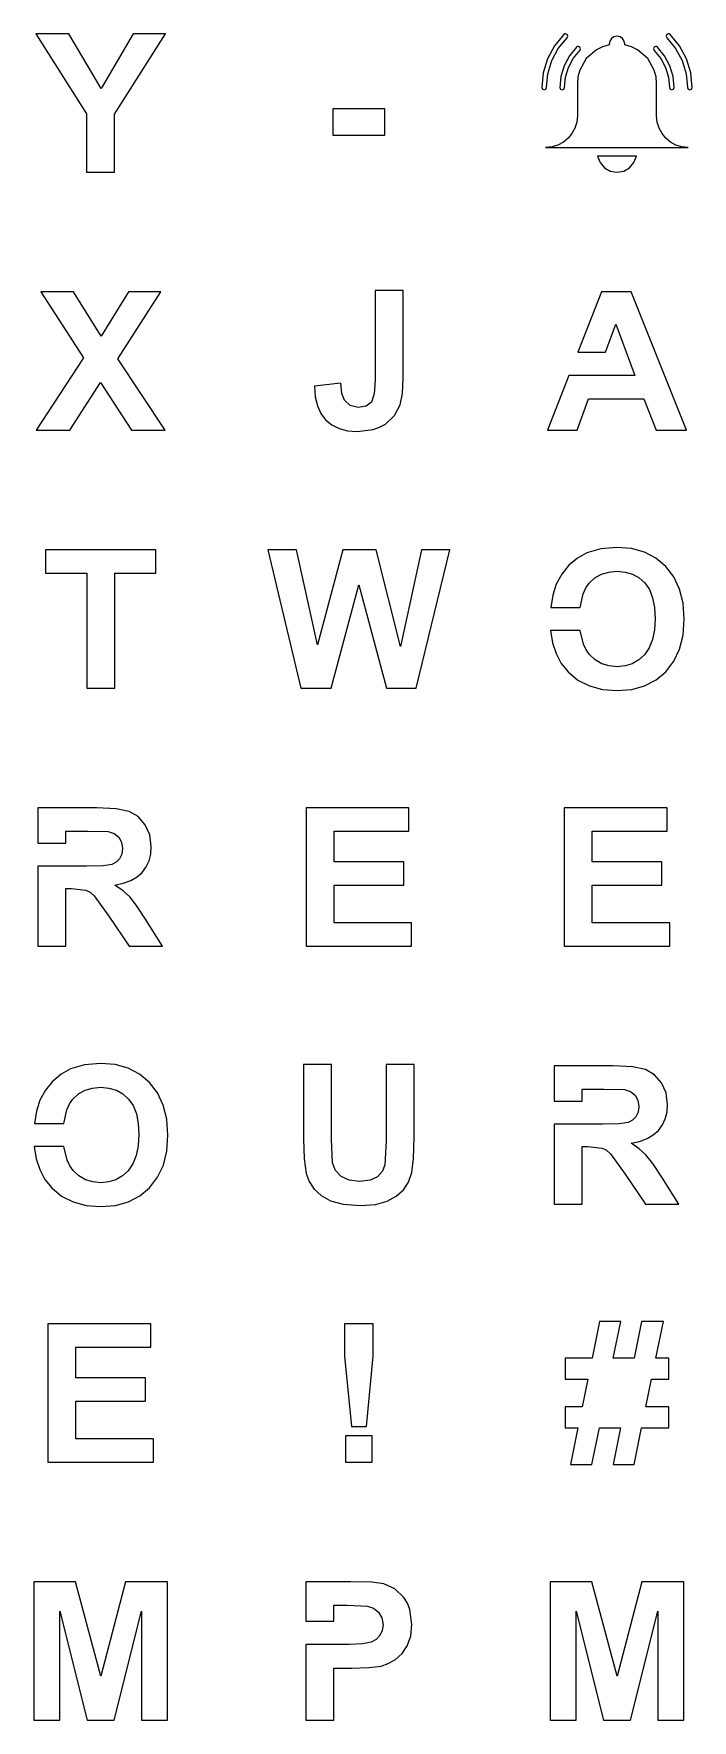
# Model space of a CAD drawing. Extents: x -1 to 476, y 24 to 501.
# Drawn here: x 391.4 to 476.4, y 24 to 241.9 of the extents above; entities that cross this region are included whole.
import ezdxf

# ---------------------------------------------------------------- set-up
doc = ezdxf.new("R2010")
doc.units = 0

msp = doc.modelspace()

# ---------------------------------------------------------------- linework, layer by layer
for p, q in [((391.631, 241.904), (398.18615, 231.5403)), ((395.86754, 241.904), (391.631, 241.904)), ((400.07916, 234.82381), (395.86754, 241.904)), ((404.205, 241.904), (400.07916, 234.82381)), ((401.788, 231.516), (408.36744, 241.904)), ((408.36744, 241.904), (404.205, 241.904)), ((459.932, 241.894), (459.794, 241.814)), ((459.985, 241.903), (459.932, 241.894)), ((460.038, 241.903), (459.985, 241.903)), ((459.985, 241.903), (459.985, 241.903)), ((460.229, 241.814), (460.038, 241.903)), ((473.294, 241.903), (473.103, 241.814)), ((473.4, 241.894), (473.294, 241.903)), ((473.294, 241.903), (473.294, 241.903)), ((473.538, 241.814), (473.4, 241.894)), ((458.580656, 240.333984), (457.68775, 238.661125)), ((458.255, 238.4265), (459.091719, 239.993531)), ((459.794, 241.814), (458.580656, 240.333984)), ((459.091719, 239.993531), (460.229, 241.38)), ((460.319, 241.597), (460.229, 241.814)), ((460.229, 241.38), (460.319, 241.597)), ((461.437, 240.171), (460.513844, 239.045016)), ((461.025062, 238.704141), (461.872, 239.737)), ((461.575, 240.25), (461.437, 240.171)), ((461.628, 240.26), (461.575, 240.25)), ((461.681, 240.26), (461.628, 240.26)), ((461.628, 240.26), (461.628, 240.26)), ((461.872, 240.171), (461.681, 240.26)), ((461.96125, 239.954), (461.872, 240.171)), ((461.872, 239.737), (461.96125, 239.954)), ((464.003047, 239.815078), (462.705125, 238.684625)), ((464.789029, 240.205713), (464.003047, 239.815078)), ((465.65, 240.46), (464.789029, 240.205713)), ((465.722547, 240.962203), (465.642, 240.564)), ((465.642, 240.564), (465.65, 240.46)), ((465.942125, 241.287375), (465.722547, 240.962203)), ((466.267641, 241.506609), (465.942125, 241.287375)), ((466.666, 241.587), (466.267641, 241.506609)), ((467.064359, 241.506609), (466.666, 241.587)), ((466.666, 241.587), (466.666, 241.587)), ((467.389875, 241.287375), (467.064359, 241.506609)), ((467.609453, 240.962203), (467.389875, 241.287375)), ((467.69, 240.564), (467.609453, 240.962203)), ((467.682, 240.462), (467.69, 240.564)), ((468.54326, 240.207381), (467.682, 240.462)), ((469.329391, 239.816484), (468.54326, 240.207381)), ((470.627375, 238.685625), (469.329391, 239.816484)), ((471.461, 240.171), (471.371, 239.954)), ((471.371, 239.954), (471.461, 239.737)), ((471.651, 240.26), (471.461, 240.171)), ((471.461, 239.737), (472.307516, 238.704141)), ((471.757, 240.25), (471.651, 240.26)), ((471.651, 240.26), (471.651, 240.26)), ((471.895, 240.171), (471.757, 240.25)), ((472.818156, 239.044594), (471.895, 240.171)), ((473.103, 241.814), (473.013, 241.597)), ((473.013, 241.597), (473.103, 241.38)), ((473.103, 241.38), (474.240281, 239.993531)), ((474.751344, 240.333984), (473.538, 241.814)), ((474.240281, 239.993531), (475.077, 238.4265)), ((475.64425, 238.661125), (474.751344, 240.333984)), ((457.68775, 238.661125), (457.136469, 236.846703)), ((457.738531, 236.726719), (458.255, 238.4265)), ((459.83425, 237.772125), (459.414531, 236.391422)), ((460.513844, 239.045016), (459.83425, 237.772125)), ((460.017438, 236.271297), (460.402, 237.537125)), ((460.402, 237.537125), (461.025062, 238.704141)), ((462.705125, 238.684625), (461.854391, 237.188359)), ((471.478172, 237.188953), (470.627375, 238.685625)), ((472.307516, 238.704141), (472.930625, 237.537125)), ((473.49775, 237.77175), (472.818156, 239.044594)), ((472.930625, 237.537125), (473.315422, 236.271297)), ((473.917469, 236.391281), (473.49775, 237.77175)), ((475.077, 238.4265), (475.593469, 236.726719)), ((476.195531, 236.846703), (475.64425, 238.661125)), ((457.136469, 236.846703), (456.948, 234.942)), ((457.562, 234.942), (457.738531, 236.726719)), ((459.414531, 236.391422), (459.271, 234.942)), ((459.886, 234.942), (460.017438, 236.271297)), ((461.627393, 236.340459), (461.549, 235.446)), ((461.549, 235.446), (461.549, 231.299)), ((461.854391, 237.188359), (461.627393, 236.340459)), ((471.705318, 236.340791), (471.478172, 237.188953)), ((471.784, 235.446), (471.705318, 236.340791)), ((471.784, 231.299), (471.784, 235.446)), ((473.315422, 236.271297), (473.447, 234.942)), ((474.061, 234.942), (473.917469, 236.391281)), ((475.593469, 236.726719), (475.77, 234.942)), ((476.384, 234.942), (476.195531, 236.846703)), ((456.948, 234.942), (457.03775, 234.72475)), ((457.03775, 234.72475), (457.255, 234.635)), ((457.255, 234.635), (457.471875, 234.72475)), ((457.471875, 234.72475), (457.562, 234.942)), ((459.271, 234.942), (459.36125, 234.72475)), ((459.36125, 234.72475), (459.579, 234.635)), ((459.579, 234.635), (459.795875, 234.72475)), ((459.795875, 234.72475), (459.886, 234.942)), ((473.447, 234.942), (473.53625, 234.72475)), ((473.53625, 234.72475), (473.753, 234.635)), ((473.753, 234.635), (473.97075, 234.72475)), ((473.97075, 234.72475), (474.061, 234.942)), ((475.77, 234.942), (475.860125, 234.72475)), ((475.860125, 234.72475), (476.077, 234.635)), ((476.077, 234.635), (476.29425, 234.72475)), ((476.29425, 234.72475), (476.384, 234.942)), ((398.18615, 231.5403), (398.187, 224.008)), ((401.788, 224.008), (401.788, 231.516)), ((429.963, 232.211), (429.963, 228.781)), ((436.702, 232.211), (429.963, 232.211)), ((436.702, 228.781), (436.702, 232.211)), ((461.549, 231.299), (461.465822, 230.473975)), ((471.867135, 230.473975), (471.784, 231.299)), ((460.849795, 229.010346), (460.349875, 228.404625)), ((461.227266, 229.705609), (460.849795, 229.010346)), ((461.465822, 230.473975), (461.227266, 229.705609)), ((472.105578, 229.705609), (471.867135, 230.473975)), ((472.482889, 229.010346), (472.105578, 229.705609)), ((472.982625, 228.404625), (472.482889, 229.010346)), ((429.963, 228.781), (436.702, 228.781)), ((458.280068, 227.289135), (457.455, 227.206)), ((457.455, 227.206), (475.877, 227.206)), ((459.048547, 227.527578), (458.280068, 227.289135)), ((459.743971, 227.904889), (459.048547, 227.527578)), ((460.349875, 228.404625), (459.743971, 227.904889)), ((473.588346, 227.904889), (472.982625, 228.404625)), ((474.283609, 227.527578), (473.588346, 227.904889)), ((475.051975, 227.289135), (474.283609, 227.527578)), ((475.877, 227.206), (475.051975, 227.289135)), ((464.158, 226.081), (464.473516, 225.247187)), ((469.174, 226.081), (464.158, 226.081)), ((464.158, 226.081), (464.158, 226.081)), ((464.473516, 225.247187), (465.037375, 224.5885)), ((465.037375, 224.5885), (465.788547, 224.155563)), ((467.543453, 224.155563), (468.294625, 224.5885)), ((468.294625, 224.5885), (468.858484, 225.247187)), ((468.858484, 225.247187), (469.174, 226.081)), ((398.187, 224.008), (401.788, 224.008)), ((465.788547, 224.155563), (466.666, 223.999)), ((466.666, 223.999), (467.543453, 224.155563)), ((392.253, 208.572), (397.79477, 200.01491)), ((396.47654, 208.572), (392.253, 208.572)), ((400.06546, 202.82251), (396.47654, 208.572)), ((403.581, 208.572), (400.06546, 202.82251)), ((402.2021, 199.88008), (407.76868, 208.57153)), ((407.76868, 208.57153), (403.581, 208.572)), ((435.457, 208.725), (435.457, 197.165)), ((439.058, 208.725), (435.457, 208.725)), ((439.05781, 197.396503), (439.058, 208.725)), ((464.657, 208.572), (461.61326, 200.75699)), ((468.47756, 208.5715), (464.657, 208.572)), ((475.643, 190.676), (468.47756, 208.5715)), ((465.199, 200.757), (466.52398, 204.39761)), ((466.52398, 204.39761), (468.98998, 197.75668)), ((461.61326, 200.75699), (465.199, 200.757)), ((397.79477, 200.01491), (391.67939, 190.67648)), ((408.318, 190.676), (402.2021, 199.88008)), ((396.013, 190.676), (399.99208, 196.86528)), ((399.99208, 196.86528), (403.95979, 190.676)), ((431.013347, 196.74952), (427.607877, 196.359339)), ((427.607877, 196.359339), (427.702454, 195.011153)), ((431.156775, 195.437433), (431.013347, 196.74952)), ((435.457, 197.165), (435.331751, 195.361192)), ((438.960129, 195.431214), (439.05781, 197.396503)), ((460.444, 197.756), (457.68655, 190.67581)), ((464.108, 197.756), (460.444, 197.756)), ((465.752, 197.756), (464.108, 197.756)), ((468.98998, 197.75668), (465.752, 197.756)), ((427.702454, 195.011153), (427.973989, 193.8353)), ((431.464998, 194.57703), (431.156775, 195.437433)), ((432.203572, 193.853802), (431.464998, 194.57703)), ((434.956258, 194.29591), (434.27879, 193.783429)), ((435.331751, 195.361192), (434.956258, 194.29591)), ((437.928618, 192.568751), (438.667137, 193.978623)), ((438.667137, 193.978623), (438.960129, 195.431214)), ((461.52, 190.676), (462.99743, 194.7414)), ((462.99743, 194.7414), (470.15, 194.741)), ((470.15, 194.741), (471.71269, 190.6756)), ((427.973989, 193.8353), (428.422523, 192.831875)), ((428.422523, 192.831875), (429.048097, 192.000969)), ((429.048097, 192.000969), (429.838521, 191.354783)), ((433.247318, 193.612757), (432.203572, 193.853802)), ((434.27879, 193.783429), (433.247318, 193.612757)), ((436.762857, 191.464053), (437.928618, 192.568751)), ((391.67939, 190.67648), (396.013, 190.676)), ((403.95979, 190.676), (408.318, 190.676)), ((429.838521, 191.354783), (430.781555, 190.893257)), ((430.781555, 190.893257), (431.877175, 190.616361)), ((431.877175, 190.616361), (433.125357, 190.524069)), ((433.125357, 190.524069), (435.163835, 190.759081)), ((435.163835, 190.759081), (436.018261, 191.052829)), ((436.018261, 191.052829), (436.762857, 191.464053)), ((457.68655, 190.67581), (461.52, 190.676)), ((471.71269, 190.6756), (475.643, 190.676)), ((392.889, 175.237), (392.889, 172.21)), ((407.11, 175.237), (392.889, 175.237)), ((407.11, 172.21), (407.11, 175.237)), ((421.589, 175.237), (425.8616, 157.3415)), ((425.28786, 175.237), (421.589, 175.237)), ((427.98537, 162.9442), (425.28786, 175.237)), ((431.257, 175.237), (427.98537, 162.9442)), ((435.55413, 175.237), (431.257, 175.237)), ((438.6914, 162.737), (435.55413, 175.237)), ((441.438, 175.237), (438.6914, 162.737)), ((440.73, 157.342), (445.07598, 175.2375)), ((445.07598, 175.2375), (441.438, 175.237)), ((462.78436, 174.834029), (461.575913, 174.168775)), ((464.584997, 175.365021), (462.78436, 174.834029)), ((466.642, 175.542), (464.584997, 175.365021)), ((466.64147, 175.54181), (466.642, 175.542)), ((468.519805, 175.388463), (466.64147, 175.54181)), ((470.199758, 174.928419), (468.519805, 175.388463)), ((471.681346, 174.161675), (470.199758, 174.928419)), ((392.889, 172.21), (398.199, 172.21)), ((398.199, 172.21), (398.199, 157.342)), ((401.812, 157.342), (401.812, 172.21)), ((401.812, 172.21), (407.11, 172.21)), ((460.46512, 173.222769), (459.525074, 172.06616)), ((461.575913, 174.168775), (460.46512, 173.222769)), ((464.660731, 172.069125), (465.615258, 172.357628)), ((465.615258, 172.357628), (466.67807, 172.45381)), ((466.67807, 172.45381), (467.739294, 172.359217)), ((467.739294, 172.359217), (468.689106, 172.07543)), ((472.96459, 173.08823), (471.681346, 174.161675)), ((474.005979, 171.741601), (472.96459, 173.08823)), ((429.78, 157.342), (433.33223, 170.7205)), ((433.33223, 170.7205), (436.89687, 157.342)), ((458.80476, 170.769159), (458.366806, 169.38067)), ((459.525074, 172.06616), (458.80476, 170.769159)), ((462.308105, 169.557076), (462.639679, 170.296528)), ((462.639679, 170.296528), (463.07674, 170.91542)), ((463.07674, 170.91542), (463.814542, 171.588367)), ((463.814542, 171.588367), (464.660731, 172.069125)), ((468.689106, 172.07543), (469.52753, 171.602432)), ((469.52753, 171.602432), (470.25459, 170.94021)), ((470.25459, 170.94021), (470.847386, 170.08571)), ((470.847386, 170.08571), (471.270807, 169.035892)), ((474.749793, 170.155385), (474.005979, 171.741601)), ((475.196061, 168.329626), (474.749793, 170.155385)), ((458.366806, 169.38067), (458.117982, 167.788999)), ((458.117982, 167.788999), (461.898, 167.789)), ((461.898, 167.789), (462.308105, 169.557076)), ((471.270807, 169.035892), (471.524857, 167.790764)), ((471.524857, 167.790764), (471.60954, 166.35033)), ((475.34481, 166.26437), (475.196061, 168.329626)), ((471.60954, 166.35033), (471.522558, 164.890763)), ((475.197566, 164.215095), (475.34481, 166.26437)), ((461.90781, 164.78919), (458.088, 164.789)), ((458.088, 164.789), (458.35171, 163.224961)), ((462.330124, 163.049759), (461.90781, 164.78919)), ((471.261617, 163.624912), (470.826725, 162.55285)), ((471.522558, 164.890763), (471.261617, 163.624912)), ((474.755831, 162.400795), (475.197566, 164.215095)), ((458.35171, 163.224961), (458.811427, 161.813241)), ((458.811427, 161.813241), (459.47309, 160.558475)), ((462.668585, 162.312876), (462.330124, 163.049759)), ((463.11342, 161.68706), (462.668585, 162.312876)), ((463.862656, 161.003422), (463.11342, 161.68706)), ((470.21789, 161.67465), (469.479401, 160.996391)), ((470.826725, 162.55285), (470.21789, 161.67465)), ((474.019604, 160.821485), (474.755831, 162.400795)), ((459.47309, 160.558475), (460.34264, 159.4653)), ((460.34264, 159.4653), (461.62281, 158.402496)), ((464.706534, 160.51507), (463.862656, 161.003422)), ((465.645015, 160.222035), (464.706534, 160.51507)), ((466.67806, 160.12435), (465.645015, 160.222035)), ((467.709523, 160.221243), (466.67806, 160.12435)), ((468.643291, 160.511922), (467.709523, 160.221243)), ((469.479401, 160.996391), (468.643291, 160.511922)), ((471.71172, 158.409096), (472.98888, 159.47718)), ((472.98888, 159.47718), (474.019604, 160.821485)), ((398.199, 157.342), (401.812, 157.342)), ((425.8616, 157.3415), (429.78, 157.342)), ((436.89687, 157.342), (440.73, 157.342)), ((461.62281, 158.402496), (463.107404, 157.643331)), ((463.107404, 157.643331), (464.796469, 157.18782)), ((464.796469, 157.18782), (466.69005, 157.03598)), ((466.69005, 157.03598), (468.562296, 157.188535)), ((468.562296, 157.188535), (470.236189, 157.646227)), ((470.236189, 157.646227), (471.71172, 158.409096)), ((391.902, 141.905), (391.902, 137.336)), ((399.507295, 141.904521), (391.902, 141.905)), ((401.982236, 141.782419), (399.507295, 141.904521)), ((403.669825, 141.41618), (401.982236, 141.782419)), ((426.527, 141.905), (426.527, 124.009)), ((439.796, 141.905), (426.527, 141.905)), ((439.796, 138.877), (439.796, 141.905)), ((459.861, 141.905), (459.861, 124.009)), ((473.13, 141.905), (459.861, 141.905)), ((473.13, 138.877), (473.13, 141.905)), ((404.844652, 140.750911), (403.669825, 141.41618)), ((405.757035, 139.70724), (404.844652, 140.750911)), ((406.343019, 138.385754), (405.757035, 139.70724)), ((391.902, 137.336), (395.515, 137.336)), ((395.515, 137.336), (395.515, 138.877)), ((395.515, 138.877), (398.335, 138.877)), ((398.335, 138.877), (400.97153, 138.81604)), ((400.97153, 138.81604), (401.749721, 138.565808)), ((401.749721, 138.565808), (402.32648, 138.108069)), ((402.32648, 138.108069), (402.692722, 137.470236)), ((402.692722, 137.470236), (402.814823, 136.655459)), ((406.53838, 136.88726), (406.343019, 138.385754)), ((430.141, 134.91), (430.141, 138.877)), ((430.141, 138.877), (439.796, 138.877)), ((463.474, 134.91), (463.474, 138.877)), ((463.474, 138.877), (473.13, 138.877)), ((402.448955, 135.312889), (402.012462, 134.855028)), ((402.723439, 135.917042), (402.448955, 135.312889)), ((402.814823, 136.655459), (402.723439, 135.917042)), ((406.242446, 135.046993), (406.464402, 135.923644)), ((406.464402, 135.923644), (406.53838, 136.88726)), ((395.515, 134.336), (391.902, 134.336)), ((391.902, 134.336), (391.902, 124.009)), ((396.852, 134.336), (395.515, 134.336)), ((398.188245, 134.336208), (396.852, 134.336)), ((400.300193, 134.391086), (398.188245, 134.336208)), ((401.435585, 134.555838), (400.300193, 134.391086)), ((402.012462, 134.855028), (401.435585, 134.555838)), ((403.877264, 132.489577), (404.68914, 132.961841)), ((404.68914, 132.961841), (405.35447, 133.55465)), ((405.35447, 133.55465), (405.872479, 134.257323)), ((405.872479, 134.257323), (406.242446, 135.046993)), ((439.125, 134.91), (430.141, 134.91)), ((439.125, 131.895), (439.125, 134.91)), ((472.458, 134.91), (463.474, 134.91)), ((472.458, 131.895), (472.458, 134.91)), ((395.515, 124.009), (395.515, 131.48)), ((395.515, 131.48), (396.248, 131.48)), ((396.248, 131.48), (398.06649, 131.272752)), ((398.06649, 131.272752), (398.625122, 130.988934)), ((398.625122, 130.988934), (399.15324, 130.52811)), ((401.81412, 131.90669), (402.918903, 132.137859)), ((402.882156, 131.189652), (401.81412, 131.90669)), ((403.74268, 130.4055), (402.882156, 131.189652)), ((402.918903, 132.137859), (403.877264, 132.489577)), ((430.141, 127.024), (430.141, 131.895)), ((430.141, 131.895), (439.125, 131.895)), ((463.474, 127.024), (463.474, 131.895)), ((463.474, 131.895), (472.458, 131.895)), ((399.15324, 130.52811), (401.05752, 127.90347)), ((404.643176, 129.270256), (403.74268, 130.4055)), ((405.80612, 127.50025), (404.643176, 129.270256)), ((401.05752, 127.90347), (403.66976, 124.00965)), ((407.991, 124.009), (405.80612, 127.50025)), ((440.138, 127.024), (430.141, 127.024)), ((440.138, 124.009), (440.138, 127.024)), ((473.471, 127.024), (463.474, 127.024)), ((473.471, 124.009), (473.471, 127.024)), ((391.902, 124.009), (395.515, 124.009)), ((403.66976, 124.00965), (407.991, 124.009)), ((426.527, 124.009), (440.138, 124.009)), ((459.861, 124.009), (473.471, 124.009)), ((394.908912, 107.501775), (393.79812, 106.555769)), ((396.11736, 108.167029), (394.908912, 107.501775)), ((397.918005, 108.69802), (396.11736, 108.167029)), ((399.975, 108.875), (397.918005, 108.69802)), ((399.97547, 108.87501), (399.975, 108.875)), ((401.853802, 108.721663), (399.97547, 108.87501)), ((403.533758, 108.261619), (401.853802, 108.721663)), ((405.015349, 107.494875), (403.533758, 108.261619)), ((406.29859, 106.42143), (405.015349, 107.494875)), ((426.198, 108.723), (426.198, 99.1769)), ((429.811, 108.723), (426.198, 108.723)), ((429.810513, 99.030121), (429.811, 108.723)), ((440.468, 108.723), (436.854, 108.723)), ((436.854, 108.723), (436.854, 98.8229)), ((440.467908, 99.323132), (440.468, 108.723)), ((466.173295, 108.570161), (458.568, 108.57)), ((458.568, 108.57), (458.568, 104.002)), ((468.648236, 108.448059), (466.173295, 108.570161)), ((470.335825, 108.08182), (468.648236, 108.448059)), ((471.510652, 107.416562), (470.335825, 108.08182)), ((472.423035, 106.37288), (471.510652, 107.416562)), ((392.858343, 105.399151), (392.13828, 104.102159)), ((393.79812, 106.555769), (392.858343, 105.399151)), ((396.41022, 104.24842), (397.148018, 104.921314)), ((397.148018, 104.921314), (397.994203, 105.401897)), ((397.994203, 105.401897), (398.948729, 105.690214)), ((398.948729, 105.690214), (400.01155, 105.78631)), ((400.01155, 105.78631), (401.072768, 105.691718)), ((401.072768, 105.691718), (402.022579, 105.40793)), ((402.022579, 105.40793), (402.861005, 104.934933)), ((402.861005, 104.934933), (403.58807, 104.27271)), ((407.339982, 105.074891), (406.29859, 106.42143)), ((408.083795, 103.488865), (407.339982, 105.074891)), ((462.182, 104.002), (462.182, 105.543)), ((462.182, 105.543), (465.002, 105.543)), ((465.002, 105.543), (467.63853, 105.481485)), ((467.63853, 105.481485), (468.416718, 105.231245)), ((468.416718, 105.231245), (468.99348, 104.77354)), ((468.99348, 104.77354), (469.359722, 104.135723)), ((473.009019, 105.051383), (472.423035, 106.37288)), ((473.20438, 103.5529), (473.009019, 105.051383)), ((391.700417, 102.713892), (391.451499, 101.122509)), ((392.13828, 104.102159), (391.700417, 102.713892)), ((395.232, 101.122), (395.641802, 102.890095)), ((395.641802, 102.890095), (395.973231, 103.629549)), ((395.973231, 103.629549), (396.41022, 104.24842)), ((403.58807, 104.27271), (404.180867, 103.418207)), ((404.180867, 103.418207), (404.604288, 102.368385)), ((408.530061, 101.663282), (408.083795, 103.488865)), ((458.568, 104.002), (462.182, 104.002)), ((469.390182, 102.582485), (469.115436, 101.97835)), ((469.359722, 104.135723), (469.481823, 103.3209)), ((469.481823, 103.3209), (469.390182, 102.582485)), ((472.90819, 101.712645), (473.130322, 102.589297)), ((473.130322, 102.589297), (473.20438, 103.5529)), ((391.451499, 101.122509), (395.232, 101.122)), ((404.604288, 102.368385), (404.858338, 101.123256)), ((404.858338, 101.123256), (404.94302, 99.68283)), ((408.67881, 99.59807), (408.530061, 101.663282)), ((462.182, 101.002), (458.568, 101.002)), ((458.568, 101.002), (458.568, 90.6746)), ((463.518, 101.002), (462.182, 101.002)), ((464.855236, 101.001669), (463.518, 101.002)), ((466.967184, 101.056546), (464.855236, 101.001669)), ((468.102576, 101.221299), (466.967184, 101.056546)), ((468.679197, 101.520479), (468.102576, 101.221299)), ((469.115436, 101.97835), (468.679197, 101.520479)), ((472.01996, 100.22029), (472.538048, 100.922967)), ((472.538048, 100.922967), (472.90819, 101.712645)), ((395.24181, 98.12169), (391.422, 98.1222)), ((391.422, 98.1222), (391.68571, 96.558166)), ((395.663834, 96.38224), (395.24181, 98.12169)), ((404.856038, 98.223342), (404.595097, 96.957662)), ((404.94302, 99.68283), (404.856038, 98.223342)), ((408.531566, 97.5488), (408.67881, 99.59807)), ((426.198, 99.1769), (426.286489, 96.540018)), ((429.944871, 96.039621), (429.810513, 99.030121)), ((436.854, 98.8229), (436.695356, 95.78329)), ((440.394649, 96.573529), (440.467908, 99.323132)), ((462.182, 90.6746), (462.182, 98.1454)), ((462.182, 98.1454), (462.914, 98.1454)), ((462.914, 98.1454), (464.73301, 97.937649)), ((468.48013, 98.57233), (469.584836, 98.803462)), ((469.54817, 97.855295), (468.48013, 98.57233)), ((469.584836, 98.803462), (470.543018, 99.155178)), ((470.543018, 99.155178), (471.354713, 99.627459)), ((471.354713, 99.627459), (472.01996, 100.22029)), ((391.68571, 96.558166), (392.145427, 95.146453)), ((396.002149, 95.645369), (395.663834, 96.38224)), ((404.160205, 95.885772), (403.55137, 95.00765)), ((404.595097, 96.957662), (404.160205, 95.885772)), ((408.089831, 95.73451), (408.531566, 97.5488)), ((426.286489, 96.540018), (426.551983, 94.63557)), ((430.3355, 95.047847), (429.944871, 96.039621)), ((440.174903, 94.769952), (440.394649, 96.573529)), ((464.73301, 97.937649), (465.291388, 97.653821)), ((465.291388, 97.653821), (465.81925, 97.193007)), ((465.81925, 97.193007), (467.72404, 94.568347)), ((470.40869, 97.07111), (469.54817, 97.855295)), ((471.308925, 95.935843), (470.40869, 97.07111)), ((472.47161, 94.16588), (471.308925, 95.935843)), ((392.145427, 95.146453), (392.80709, 93.891688)), ((392.80709, 93.891688), (393.67664, 92.7985)), ((396.4469, 95.01956), (396.002149, 95.645369)), ((397.196145, 94.336017), (396.4469, 95.01956)), ((398.040021, 93.847845), (397.196145, 94.336017)), ((398.978497, 93.554986), (398.040021, 93.847845)), ((401.976764, 93.844968), (401.042998, 93.554279)), ((402.812876, 94.329429), (401.976764, 93.844968)), ((403.55137, 95.00765), (402.812876, 94.329429)), ((406.32288, 92.81091), (407.353604, 94.15521)), ((407.353604, 94.15521), (408.089831, 95.73451)), ((426.551983, 94.63557), (426.927443, 93.619443)), ((431.043511, 94.269691), (430.3355, 95.047847)), ((432.08114, 93.775202), (431.043511, 94.269691)), ((433.436131, 93.610297), (432.08114, 93.775202)), ((434.784963, 93.766014), (433.436131, 93.610297)), ((435.755361, 94.23302), (434.784963, 93.766014)), ((436.381, 94.937966), (435.755361, 94.23302)), ((436.695356, 95.78329), (436.381, 94.937966)), ((439.756905, 93.543259), (440.174903, 94.769952)), ((467.72404, 94.568347), (470.33628, 90.674527)), ((474.657, 90.6746), (472.47161, 94.16588)), ((393.67664, 92.7985), (394.956812, 91.735709)), ((394.956812, 91.735709), (396.441411, 90.976542)), ((400.01154, 93.45738), (398.978497, 93.554986)), ((401.042998, 93.554279), (400.01154, 93.45738)), ((403.570193, 90.979692), (405.045721, 91.742743)), ((405.045721, 91.742743), (406.32288, 92.81091)), ((426.927443, 93.619443), (427.565353, 92.64604)), ((427.565353, 92.64604), (428.47164, 91.791387)), ((428.47164, 91.791387), (429.652563, 91.10765)), ((436.989053, 91.059072), (438.173135, 91.700034)), ((438.173135, 91.700034), (439.088663, 92.524092)), ((439.088663, 92.524092), (439.756905, 93.543259)), ((396.441411, 90.976542), (398.130477, 90.521025)), ((398.130477, 90.521025), (400.02405, 90.36918)), ((400.02405, 90.36918), (401.8963, 90.521818)), ((401.8963, 90.521818), (403.570193, 90.979692)), ((429.652563, 91.10765), (431.291497, 90.668416)), ((431.291497, 90.668416), (433.546893, 90.522154)), ((433.546893, 90.522154), (435.469389, 90.656331)), ((435.469389, 90.656331), (436.989053, 91.059072)), ((458.568, 90.6746), (462.182, 90.6746)), ((470.33628, 90.674527), (474.657, 90.6746)), ((393.194, 75.2378), (393.194, 57.3423)), ((406.463, 75.2378), (393.194, 75.2378)), ((406.463, 72.2106), (406.463, 75.2378)), ((431.478, 75.2378), (431.478, 71.0386)), ((435.188, 75.2378), (431.478, 75.2378)), ((435.188016, 71.03863), (435.188, 75.2378)), ((464.414, 75.5432), (463.449719, 70.78224)), ((467.148281, 75.54326), (464.414, 75.5432)), ((466.184, 70.7823), (467.148281, 75.54326)), ((469.821, 75.5432), (468.881008, 70.78224)), ((472.653682, 75.54326), (469.821, 75.5432)), ((471.677, 70.7823), (472.653682, 75.54326)), ((396.807, 68.2434), (396.807, 72.2106)), ((396.807, 72.2106), (406.463, 72.2106)), ((431.478, 71.0386), (432.368901, 61.95647)), ((434.309, 61.9565), (435.188016, 71.03863)), ((463.449719, 70.78224), (459.97, 70.7823)), ((459.97, 70.7823), (459.97, 68.0848)), ((468.881008, 70.78224), (466.184, 70.7823)), ((473.362, 70.7823), (471.677, 70.7823)), ((473.362, 68.0848), (473.362, 70.7823)), ((405.792, 68.2434), (396.807, 68.2434)), ((405.792, 65.2281), (405.792, 68.2434)), ((459.97, 68.0848), (462.9, 68.0848)), ((462.9, 68.0848), (462.167229, 64.48348)), ((470.396, 64.4834), (471.128252, 68.08472)), ((471.128252, 68.08472), (473.362, 68.0848)), ((396.807, 60.3576), (396.807, 65.2281)), ((396.807, 65.2281), (405.792, 65.2281)), ((462.167229, 64.48348), (459.97, 64.4834)), ((459.97, 64.4834), (459.97, 61.7978)), ((473.362, 64.4834), (470.396, 64.4834)), ((473.362, 61.7978), (473.362, 64.4834)), ((432.368901, 61.95647), (434.309, 61.9565)), ((459.97, 61.7978), (461.631, 61.7978)), ((461.631, 61.7978), (460.666719, 57.03737)), ((463.425, 57.0374), (464.389799, 61.79783)), ((464.389799, 61.79783), (467.1, 61.7978)), ((467.1, 61.7978), (466.160008, 57.03737)), ((468.881, 57.0374), (469.845797, 61.79783)), ((469.845797, 61.79783), (473.362, 61.7978)), ((406.805, 60.3576), (396.807, 60.3576)), ((406.805, 57.3423), (406.805, 60.3576)), ((431.624, 60.7725), (431.624, 57.3423)), ((435.054, 60.7725), (431.624, 60.7725)), ((435.054, 57.3423), (435.054, 60.7725)), ((393.194, 57.3423), (406.805, 57.3423)), ((431.624, 57.3423), (435.054, 57.3423)), ((460.666719, 57.03737), (463.425, 57.0374)), ((466.160008, 57.03737), (468.881, 57.0374)), ((391.357, 41.9029), (391.357, 24.0074)), ((396.76452, 41.9029), (391.357, 41.9029)), ((400.01186, 29.6959), (396.76452, 41.9029)), ((403.222, 41.9029), (400.01186, 29.6959)), ((408.642, 41.9029), (403.222, 41.9029)), ((408.642, 24.0074), (408.642, 41.9029)), ((432.277473, 41.902952), (426.478, 41.9029)), ((426.478, 41.9029), (426.478, 36.7978)), ((434.999638, 41.835989), (432.277473, 41.902952)), ((436.574363, 41.634744), (434.999638, 41.835989)), ((437.987261, 40.99375), (436.574363, 41.634744)), ((458.024, 41.9029), (458.024, 24.0074)), ((463.43152, 41.9029), (458.024, 41.9029)), ((466.67886, 29.6959), (463.43152, 41.9029)), ((469.889, 41.9029), (466.67886, 29.6959)), ((475.308, 41.9029), (469.889, 41.9029)), ((475.308, 24.0074), (475.308, 41.9029)), ((439.149913, 39.876724), (437.987261, 40.99375)), ((439.603876, 39.155762), (439.149913, 39.876724)), ((394.714, 24.0074), (394.714, 38.0944)), ((394.714, 38.0944), (398.25383, 24.0074)), ((401.733, 24.0074), (405.28524, 38.0944)), ((405.28524, 38.0944), (405.285, 24.0074)), ((430.092, 36.7978), (430.092, 38.8757)), ((430.092, 38.8757), (431.837, 38.8757)), ((431.837, 38.8757), (434.43736, 38.753727)), ((434.43736, 38.753727), (435.23997, 38.475865)), ((435.23997, 38.475865), (435.88998, 37.959978)), ((435.88998, 37.959978), (436.320214, 37.239796)), ((436.320214, 37.239796), (436.463588, 36.348718)), ((439.928146, 38.335645), (439.603876, 39.155762)), ((440.187573, 36.397854), (439.928146, 38.335645)), ((461.381, 24.0074), (461.381, 38.0944)), ((461.381, 38.0944), (464.92083, 24.0074)), ((468.399, 24.0074), (471.95124, 38.0944)), ((471.95124, 38.0944), (471.952, 24.0074)), ((426.478, 36.7978), (430.092, 36.7978)), ((436.048627, 34.957068), (435.566511, 34.438211)), ((436.359864, 35.604056), (436.048627, 34.957068)), ((436.463588, 36.348718), (436.359864, 35.604056)), ((439.58916, 33.626454), (440.037903, 34.880927)), ((440.037903, 34.880927), (440.187573, 36.397854)), ((430.092, 33.7975), (426.478, 33.7975)), ((426.478, 33.7975), (426.478, 24.0074)), ((431.081, 33.7975), (430.092, 33.7975)), ((432.069027, 33.797454), (431.081, 33.7975)), ((433.851359, 33.867562), (432.069027, 33.797454)), ((434.925697, 34.078044), (433.851359, 33.867562)), ((435.566511, 34.438211), (434.925697, 34.078044)), ((438.908806, 32.622482), (439.58916, 33.626454)), ((430.092, 24.0074), (430.092, 30.7579)), ((430.092, 30.7579), (432.448, 30.7579)), ((432.448, 30.7579), (434.611701, 30.821979)), ((434.611701, 30.821979), (436.19557, 31.014228)), ((436.19557, 31.014228), (437.138783, 31.328582)), ((437.138783, 31.328582), (438.06367, 31.856554)), ((438.06367, 31.856554), (438.908806, 32.622482)), ((391.357, 24.0074), (394.714, 24.0074)), ((398.25383, 24.0074), (401.733, 24.0074)), ((405.285, 24.0074), (408.642, 24.0074)), ((426.478, 24.0074), (430.092, 24.0074)), ((458.024, 24.0074), (461.381, 24.0074)), ((464.92083, 24.0074), (468.399, 24.0074)), ((471.952, 24.0074), (475.308, 24.0074))]:
    msp.add_line(p, q)

doc.saveas('drawing.dxf')
